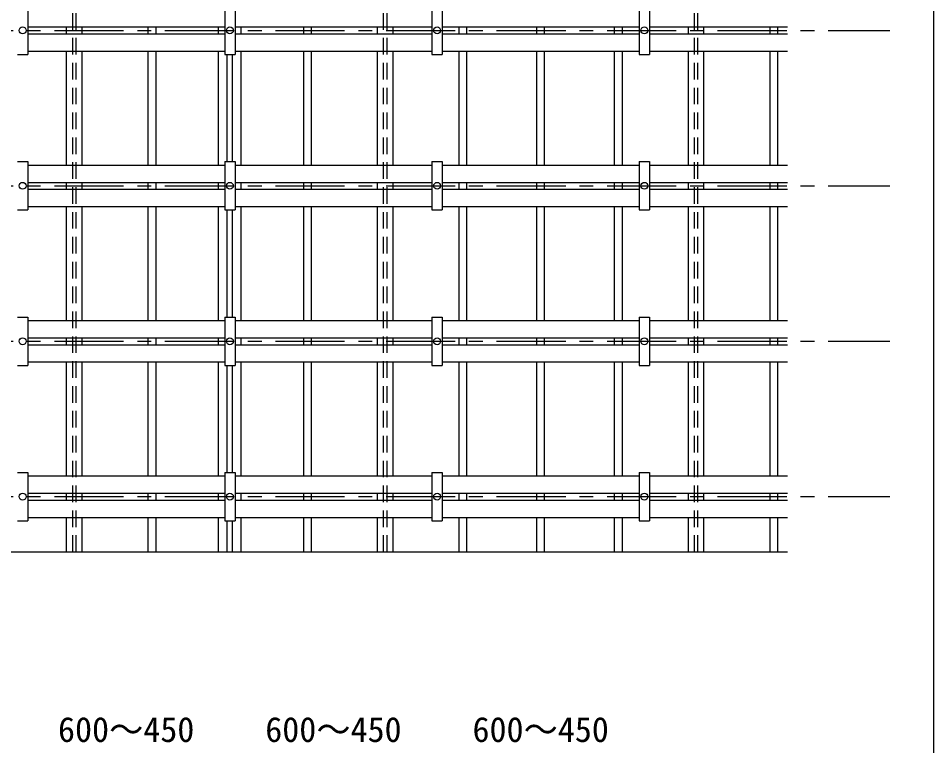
# Model space of a CAD drawing. Units: millimetres on the paper, enlarged 10 times, with parts at other scales. Extents: x 3821 to 7821, y 4568 to 7368.
# Drawn here: x 7158 to 7821, y 5323 to 5850 of the extents above; entities that cross this region are included whole.
import ezdxf
from ezdxf.enums import TextEntityAlignment as Align

# ---------------------------------------------------------------- set-up
doc = ezdxf.new("R2010")
doc.units = ezdxf.units.MM
doc.header["$LTSCALE"] = 10
doc.linetypes.add('CHAIN1', pattern=[8, 5, -1, 1, -1])
doc.linetypes.add('DASHED1', pattern=[1.8, 1.2, -0.6])
for name, color, linetype in [('0-0', 7, 'Continuous'), ('7-0', 7, 'Continuous'), ('7-2', 3, 'Continuous')]:
    doc.layers.add(name, color=color, linetype=linetype)
doc.styles.add('ＭＳ ゴシック', font='')
doc.styles.get('ＭＳ ゴシック').set_extended_font_data('MS Gothic')

msp = doc.modelspace()

# ---------------------------------------------------------------- linework, layer by layer
at = {"layer": '0-0', "color": 6}
msp.add_line((7820.85, 4568.18), (7820.85, 7368.18), dxfattribs=at)
at = {"layer": '7-0', "linetype": 'DASHED1'}
for p, q in [((7197.71, 5463.72), (7197.71, 6252.19)), ((7200.21, 5463.72), (7200.21, 6252.19)), ((7422.71, 5463.72), (7422.71, 6252.19)), ((7425.21, 5463.72), (7425.21, 6252.19)), ((7647.71, 5463.72), (7647.71, 6252.19)), ((7650.21, 5463.72), (7650.21, 6252.19))]:
    msp.add_line(p, q, dxfattribs=at)
at = {"layer": '7-0'}
for p, q in [((7165.21, 5858.72), (7165.21, 5823.72)), ((7307.71, 5858.72), (7307.71, 5823.72)), ((7315.21, 5858.72), (7315.21, 5823.72)), ((7457.71, 5858.72), (7457.71, 5823.72)), ((7465.21, 5858.72), (7465.21, 5823.72)), ((7607.71, 5858.72), (7607.71, 5823.72)), ((7615.21, 5858.72), (7615.21, 5823.72)), ((7165.21, 5843.72), (7307.71, 5843.72)), ((7193.33, 5838.72), (7193.33, 5843.72)), ((7204.58, 5838.72), (7204.58, 5843.72)), ((7252.4, 5838.72), (7252.4, 5843.72)), ((7258.02, 5838.72), (7258.02, 5843.72)), ((7303.33, 5838.72), (7303.33, 5843.72)), ((7315.21, 5843.72), (7457.71, 5843.72)), ((7319.58, 5838.72), (7319.58, 5843.72)), ((7364.9, 5838.72), (7364.9, 5843.72)), ((7370.52, 5838.72), (7370.52, 5843.72)), ((7418.33, 5838.72), (7418.33, 5843.72)), ((7429.58, 5838.72), (7429.58, 5843.72)), ((7465.21, 5843.72), (7607.71, 5843.72)), ((7477.4, 5838.72), (7477.4, 5843.72)), ((7483.02, 5838.72), (7483.02, 5843.72)), ((7533.65, 5838.72), (7533.65, 5843.72)), ((7539.27, 5838.72), (7539.27, 5843.72)), ((7589.9, 5838.72), (7589.9, 5843.72)), ((7595.52, 5838.72), (7595.52, 5843.72)), ((7615.21, 5843.72), (7714.93, 5843.72)), ((7643.33, 5838.72), (7643.33, 5843.72)), ((7654.58, 5838.72), (7654.58, 5843.72)), ((7702.4, 5838.72), (7702.4, 5843.72)), ((7708.02, 5838.72), (7708.02, 5843.72)), ((7165.21, 5838.72), (7307.71, 5838.72)), ((7315.21, 5838.72), (7457.71, 5838.72)), ((7465.21, 5838.72), (7607.71, 5838.72)), ((7615.21, 5838.72), (7714.93, 5838.72)), ((7157.71, 5823.72), (7165.21, 5823.72)), ((7165.21, 5826.22), (7307.71, 5826.22)), ((7193.33, 5743.72), (7193.33, 5826.22)), ((7204.58, 5743.72), (7204.58, 5826.22)), ((7252.4, 5743.72), (7252.4, 5826.22)), ((7258.02, 5743.72), (7258.02, 5826.22)), ((7303.33, 5743.72), (7303.33, 5826.22)), ((7307.71, 5823.72), (7315.21, 5823.72)), ((7309.58, 5746.22), (7309.58, 5823.72)), ((7313.33, 5746.22), (7313.33, 5823.72)), ((7315.21, 5826.22), (7457.71, 5826.22)), ((7319.58, 5743.72), (7319.58, 5826.22)), ((7364.9, 5743.72), (7364.9, 5826.22)), ((7370.52, 5743.72), (7370.52, 5826.22)), ((7418.33, 5743.72), (7418.33, 5826.22)), ((7429.58, 5743.72), (7429.58, 5826.22)), ((7457.71, 5823.72), (7465.21, 5823.72)), ((7465.21, 5826.22), (7607.71, 5826.22)), ((7477.4, 5743.72), (7477.4, 5826.22)), ((7483.02, 5743.72), (7483.02, 5826.22)), ((7533.65, 5743.72), (7533.65, 5826.22)), ((7539.27, 5743.72), (7539.27, 5826.22)), ((7589.9, 5743.72), (7589.9, 5826.22)), ((7595.52, 5743.72), (7595.52, 5826.22)), ((7607.71, 5823.72), (7615.21, 5823.72)), ((7615.21, 5826.22), (7714.93, 5826.22)), ((7643.33, 5743.72), (7643.33, 5826.22)), ((7654.58, 5743.72), (7654.58, 5826.22)), ((7702.4, 5743.72), (7702.4, 5826.22)), ((7708.02, 5743.72), (7708.02, 5826.22)), ((7157.71, 5746.22), (7165.21, 5746.22)), ((7165.21, 5746.22), (7165.21, 5711.22)), ((7307.71, 5746.22), (7315.21, 5746.22)), ((7307.71, 5746.22), (7307.71, 5711.22)), ((7315.21, 5746.22), (7315.21, 5711.22)), ((7457.71, 5746.22), (7465.21, 5746.22)), ((7457.71, 5746.22), (7457.71, 5711.22)), ((7465.21, 5746.22), (7465.21, 5711.22)), ((7607.71, 5746.22), (7615.21, 5746.22)), ((7607.71, 5746.22), (7607.71, 5711.22)), ((7615.21, 5746.22), (7615.21, 5711.22)), ((7165.21, 5743.72), (7307.71, 5743.72)), ((7315.21, 5743.72), (7457.71, 5743.72)), ((7465.21, 5743.72), (7607.71, 5743.72)), ((7615.21, 5743.72), (7714.93, 5743.72)), ((7165.21, 5731.22), (7307.71, 5731.22)), ((7193.33, 5726.22), (7193.33, 5731.22)), ((7204.58, 5726.22), (7204.58, 5731.22)), ((7252.4, 5726.22), (7252.4, 5731.22)), ((7258.02, 5726.22), (7258.02, 5731.22)), ((7303.33, 5726.22), (7303.33, 5731.22)), ((7315.21, 5731.22), (7457.71, 5731.22)), ((7319.58, 5726.22), (7319.58, 5731.22)), ((7364.9, 5726.22), (7364.9, 5731.22)), ((7370.52, 5726.22), (7370.52, 5731.22)), ((7418.33, 5726.22), (7418.33, 5731.22)), ((7429.58, 5726.22), (7429.58, 5731.22)), ((7465.21, 5731.22), (7607.71, 5731.22)), ((7477.4, 5726.22), (7477.4, 5731.22)), ((7483.02, 5726.22), (7483.02, 5731.22)), ((7533.65, 5726.22), (7533.65, 5731.22)), ((7539.27, 5726.22), (7539.27, 5731.22)), ((7589.9, 5726.22), (7589.9, 5731.22)), ((7595.52, 5726.22), (7595.52, 5731.22)), ((7615.21, 5731.22), (7714.93, 5731.22)), ((7643.33, 5726.22), (7643.33, 5731.22)), ((7654.58, 5726.22), (7654.58, 5731.22)), ((7702.4, 5726.22), (7702.4, 5731.22)), ((7708.02, 5726.22), (7708.02, 5731.22)), ((7165.21, 5726.22), (7307.71, 5726.22)), ((7315.21, 5726.22), (7457.71, 5726.22)), ((7465.21, 5726.22), (7607.71, 5726.22)), ((7615.21, 5726.22), (7714.93, 5726.22)), ((7157.71, 5711.22), (7165.21, 5711.22)), ((7165.21, 5713.72), (7307.71, 5713.72)), ((7193.33, 5631.22), (7193.33, 5713.72)), ((7204.58, 5631.22), (7204.58, 5713.72)), ((7252.4, 5631.22), (7252.4, 5713.72)), ((7258.02, 5631.22), (7258.02, 5713.72)), ((7303.33, 5631.22), (7303.33, 5713.72)), ((7307.71, 5711.22), (7315.21, 5711.22)), ((7309.58, 5633.72), (7309.58, 5711.22)), ((7313.33, 5633.72), (7313.33, 5711.22)), ((7315.21, 5713.72), (7457.71, 5713.72)), ((7319.58, 5631.22), (7319.58, 5713.72)), ((7364.9, 5631.22), (7364.9, 5713.72)), ((7370.52, 5631.22), (7370.52, 5713.72)), ((7418.33, 5631.22), (7418.33, 5713.72)), ((7429.58, 5631.22), (7429.58, 5713.72)), ((7457.71, 5711.22), (7465.21, 5711.22)), ((7465.21, 5713.72), (7607.71, 5713.72)), ((7477.4, 5631.22), (7477.4, 5713.72)), ((7483.02, 5631.22), (7483.02, 5713.72)), ((7533.65, 5631.22), (7533.65, 5713.72)), ((7539.27, 5631.22), (7539.27, 5713.72)), ((7589.9, 5631.22), (7589.9, 5713.72)), ((7595.52, 5631.22), (7595.52, 5713.72)), ((7607.71, 5711.22), (7615.21, 5711.22)), ((7615.21, 5713.72), (7714.93, 5713.72)), ((7643.33, 5631.22), (7643.33, 5713.72)), ((7654.58, 5631.22), (7654.58, 5713.72)), ((7702.4, 5631.22), (7702.4, 5713.72)), ((7708.02, 5631.22), (7708.02, 5713.72)), ((7157.71, 5633.72), (7165.21, 5633.72)), ((7165.21, 5633.72), (7165.21, 5598.72)), ((7307.71, 5633.72), (7315.21, 5633.72)), ((7307.71, 5633.72), (7307.71, 5598.72)), ((7315.21, 5633.72), (7315.21, 5598.72)), ((7457.71, 5633.72), (7465.21, 5633.72)), ((7457.71, 5633.72), (7457.71, 5598.72)), ((7465.21, 5633.72), (7465.21, 5598.72)), ((7607.71, 5633.72), (7615.21, 5633.72)), ((7607.71, 5633.72), (7607.71, 5598.72)), ((7615.21, 5633.72), (7615.21, 5598.72)), ((7165.21, 5631.22), (7307.71, 5631.22)), ((7315.21, 5631.22), (7457.71, 5631.22)), ((7465.21, 5631.22), (7607.71, 5631.22)), ((7615.21, 5631.22), (7714.93, 5631.22)), ((7165.21, 5618.72), (7307.71, 5618.72)), ((7193.33, 5613.72), (7193.33, 5618.72)), ((7204.58, 5613.72), (7204.58, 5618.72)), ((7252.4, 5613.72), (7252.4, 5618.72)), ((7258.02, 5613.72), (7258.02, 5618.72)), ((7303.33, 5613.72), (7303.33, 5618.72)), ((7315.21, 5618.72), (7457.71, 5618.72)), ((7319.58, 5613.72), (7319.58, 5618.72)), ((7364.9, 5613.72), (7364.9, 5618.72)), ((7370.52, 5613.72), (7370.52, 5618.72)), ((7418.33, 5613.72), (7418.33, 5618.72)), ((7429.58, 5613.72), (7429.58, 5618.72)), ((7465.21, 5618.72), (7607.71, 5618.72)), ((7477.4, 5613.72), (7477.4, 5618.72)), ((7483.02, 5613.72), (7483.02, 5618.72)), ((7533.65, 5613.72), (7533.65, 5618.72)), ((7539.27, 5613.72), (7539.27, 5618.72)), ((7589.9, 5613.72), (7589.9, 5618.72)), ((7595.52, 5613.72), (7595.52, 5618.72)), ((7615.21, 5618.72), (7714.93, 5618.72)), ((7643.33, 5613.72), (7643.33, 5618.72)), ((7654.58, 5613.72), (7654.58, 5618.72)), ((7702.4, 5613.72), (7702.4, 5618.72)), ((7708.02, 5613.72), (7708.02, 5618.72)), ((7165.21, 5613.72), (7307.71, 5613.72)), ((7315.21, 5613.72), (7457.71, 5613.72)), ((7465.21, 5613.72), (7607.71, 5613.72)), ((7615.21, 5613.72), (7714.93, 5613.72)), ((7157.71, 5598.72), (7165.21, 5598.72)), ((7165.21, 5601.22), (7307.71, 5601.22)), ((7193.33, 5518.72), (7193.33, 5601.22)), ((7204.58, 5518.72), (7204.58, 5601.22)), ((7252.4, 5518.72), (7252.4, 5601.22)), ((7258.02, 5518.72), (7258.02, 5601.22)), ((7303.33, 5518.72), (7303.33, 5601.22)), ((7307.71, 5598.72), (7315.21, 5598.72)), ((7309.58, 5521.22), (7309.58, 5598.72)), ((7313.33, 5521.22), (7313.33, 5598.72)), ((7315.21, 5601.22), (7457.71, 5601.22)), ((7319.58, 5518.72), (7319.58, 5601.22)), ((7364.9, 5518.72), (7364.9, 5601.22)), ((7370.52, 5518.72), (7370.52, 5601.22)), ((7418.33, 5518.72), (7418.33, 5601.22)), ((7429.58, 5518.72), (7429.58, 5601.22)), ((7457.71, 5598.72), (7465.21, 5598.72)), ((7465.21, 5601.22), (7607.71, 5601.22)), ((7477.4, 5518.72), (7477.4, 5601.22)), ((7483.02, 5518.72), (7483.02, 5601.22)), ((7533.65, 5518.72), (7533.65, 5601.22)), ((7539.27, 5518.72), (7539.27, 5601.22)), ((7589.9, 5518.72), (7589.9, 5601.22)), ((7595.52, 5518.72), (7595.52, 5601.22)), ((7607.71, 5598.72), (7615.21, 5598.72)), ((7615.21, 5601.22), (7714.93, 5601.22)), ((7643.33, 5518.72), (7643.33, 5601.22)), ((7654.58, 5518.72), (7654.58, 5601.22)), ((7702.4, 5518.72), (7702.4, 5601.22)), ((7708.02, 5518.72), (7708.02, 5601.22)), ((7157.71, 5521.22), (7165.21, 5521.22)), ((7165.21, 5521.22), (7165.21, 5486.22)), ((7307.71, 5521.22), (7315.21, 5521.22)), ((7307.71, 5521.22), (7307.71, 5486.22)), ((7315.21, 5521.22), (7315.21, 5486.22)), ((7457.71, 5521.22), (7465.21, 5521.22)), ((7457.71, 5521.22), (7457.71, 5486.22)), ((7465.21, 5521.22), (7465.21, 5486.22)), ((7607.71, 5521.22), (7615.21, 5521.22)), ((7607.71, 5521.22), (7607.71, 5486.22)), ((7615.21, 5521.22), (7615.21, 5486.22)), ((7165.21, 5518.72), (7307.71, 5518.72)), ((7315.21, 5518.72), (7457.71, 5518.72)), ((7465.21, 5518.72), (7607.71, 5518.72)), ((7615.21, 5518.72), (7714.93, 5518.72)), ((7165.21, 5506.22), (7307.71, 5506.22)), ((7193.33, 5501.22), (7193.33, 5506.22)), ((7204.58, 5501.22), (7204.58, 5506.22)), ((7252.4, 5501.22), (7252.4, 5506.22)), ((7258.02, 5501.22), (7258.02, 5506.22)), ((7303.33, 5501.22), (7303.33, 5506.22)), ((7315.21, 5506.22), (7457.71, 5506.22)), ((7319.58, 5501.22), (7319.58, 5506.22)), ((7364.9, 5501.22), (7364.9, 5506.22)), ((7370.52, 5501.22), (7370.52, 5506.22)), ((7418.33, 5501.22), (7418.33, 5506.22)), ((7429.58, 5501.22), (7429.58, 5506.22)), ((7465.21, 5506.22), (7607.71, 5506.22)), ((7477.4, 5501.22), (7477.4, 5506.22)), ((7483.02, 5501.22), (7483.02, 5506.22)), ((7533.65, 5501.22), (7533.65, 5506.22)), ((7539.27, 5501.22), (7539.27, 5506.22)), ((7589.9, 5501.22), (7589.9, 5506.22)), ((7595.52, 5501.22), (7595.52, 5506.22)), ((7615.21, 5506.22), (7714.93, 5506.22)), ((7643.33, 5501.22), (7643.33, 5506.22)), ((7654.58, 5501.22), (7654.58, 5506.22)), ((7702.4, 5501.22), (7702.4, 5506.22)), ((7708.02, 5501.22), (7708.02, 5506.22)), ((7165.21, 5501.22), (7307.71, 5501.22)), ((7315.21, 5501.22), (7457.71, 5501.22)), ((7465.21, 5501.22), (7607.71, 5501.22)), ((7615.21, 5501.22), (7714.93, 5501.22)), ((7157.71, 5486.22), (7165.21, 5486.22)), ((7165.21, 5488.72), (7307.71, 5488.72)), ((7193.33, 5463.72), (7193.33, 5488.72)), ((7204.58, 5463.72), (7204.58, 5488.72)), ((7252.4, 5463.72), (7252.4, 5488.72)), ((7258.02, 5463.72), (7258.02, 5488.72)), ((7303.33, 5463.72), (7303.33, 5488.72)), ((7307.71, 5486.22), (7315.21, 5486.22)), ((7309.58, 5463.72), (7309.58, 5486.22)), ((7313.33, 5463.72), (7313.33, 5486.22)), ((7315.21, 5488.72), (7457.71, 5488.72)), ((7319.58, 5463.72), (7319.58, 5488.72)), ((7364.9, 5463.72), (7364.9, 5488.72)), ((7370.52, 5463.72), (7370.52, 5488.72)), ((7418.33, 5463.72), (7418.33, 5488.72)), ((7429.58, 5463.72), (7429.58, 5488.72)), ((7457.71, 5486.22), (7465.21, 5486.22)), ((7465.21, 5488.72), (7607.71, 5488.72)), ((7477.4, 5463.72), (7477.4, 5488.72)), ((7483.02, 5463.72), (7483.02, 5488.72)), ((7533.65, 5463.72), (7533.65, 5488.72)), ((7539.27, 5463.72), (7539.27, 5488.72)), ((7589.9, 5463.72), (7589.9, 5488.72)), ((7595.52, 5463.72), (7595.52, 5488.72)), ((7607.71, 5486.22), (7615.21, 5486.22)), ((7615.21, 5488.72), (7714.93, 5488.72)), ((7643.33, 5463.72), (7643.33, 5488.72)), ((7654.58, 5463.72), (7654.58, 5488.72)), ((7702.4, 5463.72), (7702.4, 5488.72)), ((7708.02, 5463.72), (7708.02, 5488.72)), ((6936.66, 5463.72), (7714.93, 5463.72))]:
    msp.add_line(p, q, dxfattribs=at)
at = {"layer": '7-0', "linetype": 'CHAIN1'}
for p, q in [((6864.5, 5841.22), (7789.18, 5841.22)), ((6864.5, 5728.72), (7789.18, 5728.72)), ((6864.5, 5616.22), (7789.18, 5616.22)), ((6864.5, 5503.72), (7789.18, 5503.72))]:
    msp.add_line(p, q, dxfattribs=at)
at = {"layer": '7-0'}
for centre in [(7161.46, 5841.22), (7311.46, 5841.22), (7461.46, 5841.22), (7611.46, 5841.22), (7161.46, 5728.72), (7311.46, 5728.72), (7461.46, 5728.72), (7611.46, 5728.72), (7161.46, 5616.22), (7311.46, 5616.22), (7461.46, 5616.22), (7611.46, 5616.22), (7161.46, 5503.72), (7311.46, 5503.72), (7461.46, 5503.72), (7611.46, 5503.72)]:
    msp.add_circle(centre, 2.5, dxfattribs=at)

# ---------------------------------------------------------------- texts
at = {"layer": '7-2', "color": 7, "style": 'ＭＳ ゴシック'}
for s, p in [('600', (7187.07, 5320.7)), ('～450', (7224.11, 5320.7)), ('600', (7337.07, 5320.7)), ('～450', (7374.11, 5320.7)), ('600', (7487.07, 5320.7)), ('～450', (7524.11, 5320.7))]:
    msp.add_text(s, height=18.1, dxfattribs=at).set_placement(p, align=Align.BOTTOM_LEFT)

doc.saveas('drawing.dxf')
